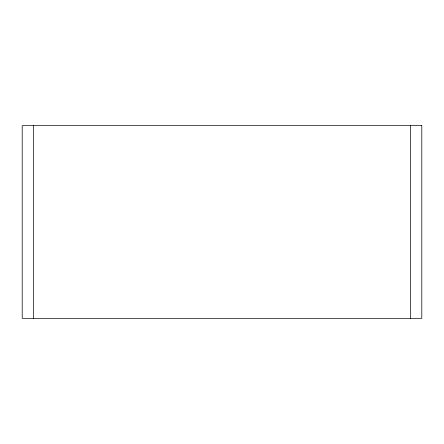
<?xml version="1.0" encoding="UTF-8"?>
<svg xmlns="http://www.w3.org/2000/svg" width="444" height="444" viewBox="0 0 444 444"><rect width="100%" height="100%" fill="white"/><g stroke="black" fill="none" stroke-linecap="round" stroke-linejoin="round"><path stroke-width="0.67" d="M410.384 125.669L410.384 318.331M33.616 125.669L33.616 318.331M421.8 125.669L22.2 125.669L22.2 318.331L421.8 318.331L421.8 125.669"/></g></svg>
